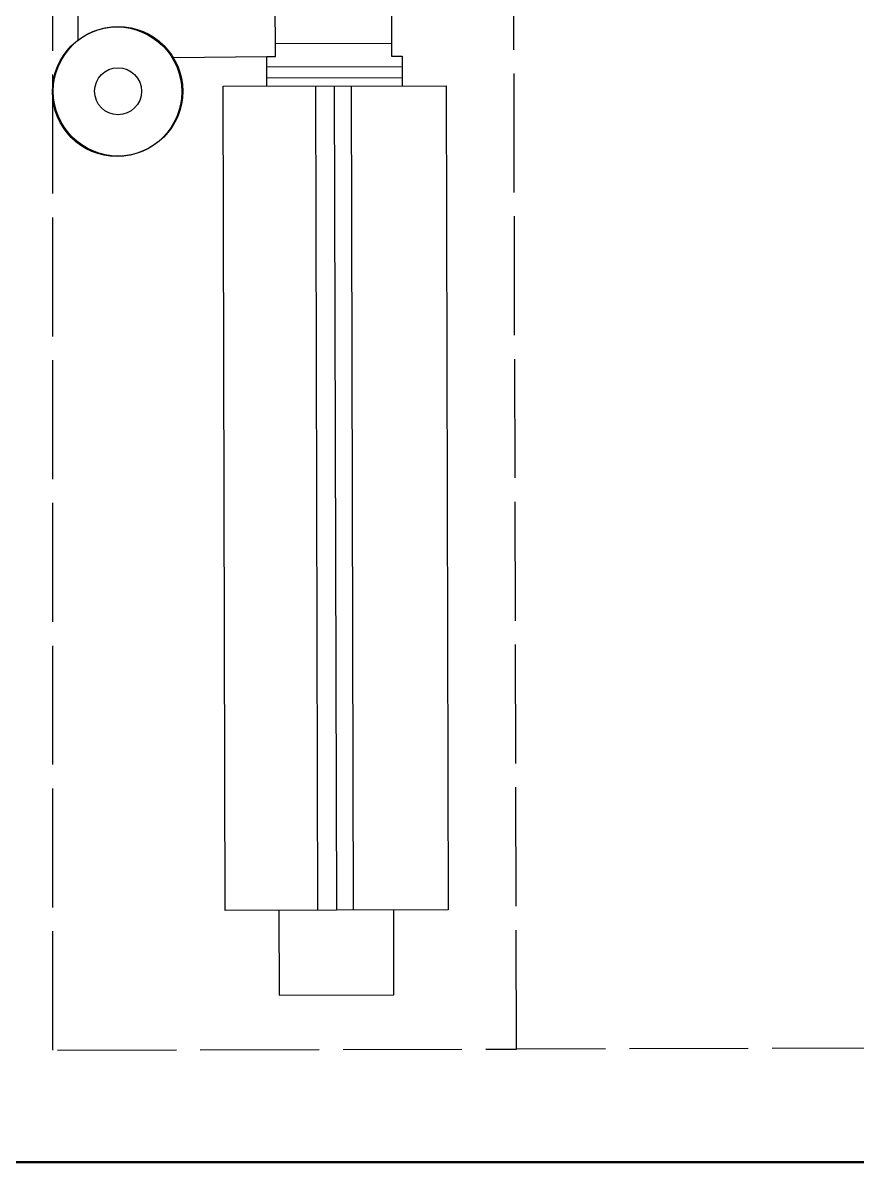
# Model space of a CAD drawing. Header units: millimetres. Extents: x 44692 to 659456, y -26273 to 96111.
# Drawn here: x 260271 to 262053, y -6801 to -4369 of the extents above; entities that cross this region are included whole.
import ezdxf

# ---------------------------------------------------------------- set-up
doc = ezdxf.new("R2010")
doc.units = ezdxf.units.MM
doc.header["$LTSCALE"] = 100
doc.linetypes.add('DASHEDX2', pattern=[3.048, 2.54, -0.508])
doc.layers.add('Area proceso', color=90, linetype='DASHEDX2')
doc.layers.add('Maquinas', color=200, linetype='Continuous')
doc.layers.add('Paredes', color=7, linetype='Continuous', lineweight=50)

msp = doc.modelspace()

# ---------------------------------------------------------------- linework, layer by layer
at = {"layer": 'Area proceso'}
for p, q in [((260335.205, -6562.156), (260334.683, -2342.392)), ((261325.138, -6559.71), (261315.202, -2539.722)), ((260345.141, -6562.132), (261325.138, -6559.71))]:
    msp.add_line(p, q, dxfattribs=at)
at = {"layer": 'Area proceso', "linetype": 'DASHEDX2'}
msp.add_line((262125.135, -6557.732), (261325.138, -6559.71), dxfattribs=at)
at = {"layer": 'Maquinas'}
for p, q in [((260389.229, -4405.313), (260388.643, -4168.117)), ((261057.907, -4232.327), (261058.42, -4440.263)), ((260810.315, -4440.877), (260809.801, -4232.94)), ((260810.246, -4412.981), (261058.352, -4412.368)), ((260592.017, -4442.599), (260792.195, -4440.921)), ((260792.195, -4440.921), (260810.315, -4440.877)), ((260792.351, -4503.998), (260792.195, -4440.921)), ((261058.42, -4440.263), (261080.722, -4440.208)), ((261080.722, -4440.208), (261080.878, -4503.285)), ((260792.249, -4462.751), (261080.776, -4462.038)), ((260792.307, -4485.957), (261080.833, -4485.243)), ((260698.942, -4504.229), (261174.779, -4503.053)), ((260703.291, -6263.76), (260698.942, -4504.229)), ((260901.243, -6263.27), (260896.894, -4503.739)), ((260941.209, -6263.171), (260936.86, -4503.641)), ((260971.973, -4503.554), (260976.322, -6263.085)), ((261174.779, -4503.053), (261179.128, -6262.583)), ((261179.128, -6262.583), (260703.291, -6263.76)), ((260817.554, -6263.477), (260818.001, -6444.541)), ((261063.449, -6443.934), (261063.449, -6262.869)), ((260818.001, -6444.541), (261063.449, -6443.934))]:
    msp.add_line(p, q, dxfattribs=at)
for centre, radius in [((260472.148, -4515.912), 138.231), ((260474.191, -4514.883), 138.231), ((260474.191, -4514.883), 50.173)]:
    msp.add_circle(centre, radius, dxfattribs=at)
at = {"layer": 'Paredes'}
msp.add_line((257513.787, -6801.322), (263892.261, -6801.322), dxfattribs=at)

doc.saveas('drawing.dxf')
